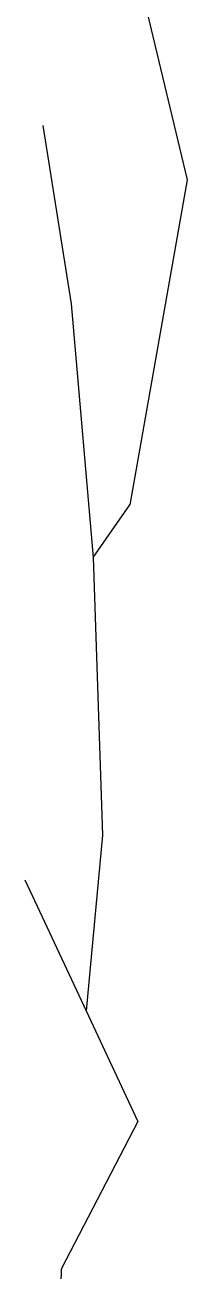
# Model space of a CAD drawing. Header units: millimetres. Extents: x 0 to 460473, y -68369 to 85219.
# Drawn here: x 228588.3 to 228591.03, y -29894.56 to -29873.62 of the extents above; entities that cross this region are included whole.
import ezdxf

# ---------------------------------------------------------------- set-up
doc = ezdxf.new("R2010")
doc.units = ezdxf.units.MM
doc.header["$LTSCALE"] = 50
doc.linetypes.add('HIDDEN2', pattern=[0.1875, 0.125, -0.0625])
doc.layers.add('hid', color=8, linetype='HIDDEN2')

msp = doc.modelspace()

# ---------------------------------------------------------------- linework, layer by layer
at = {"layer": 'hid'}
for p, q in [((228590.28675564, -29873.11937369), (228591.03164238, -29876.21815707)), ((228588.59834571, -29875.30734574), (228589.07560647, -29878.30526117)), ((228591.03164238, -29876.21815707), (228590.06745566, -29881.68133766)), ((228589.07560647, -29878.30526117), (228589.44688335, -29882.56608831)), ((228589.44688335, -29882.56608831), (228590.06745566, -29881.68133766)), ((228589.44688335, -29882.56608831), (228589.60452605, -29887.23619934)), ((228589.60452605, -29887.23619934), (228589.3268867, -29890.18753376)), ((228588.29605834, -29887.9863344), (228589.3268867, -29890.18753376)), ((228589.3268867, -29890.18753376), (228590.19843574, -29892.04861292)), ((228590.19843574, -29892.04861292), (228588.90996499, -29894.53093939)), ((228588.90996499, -29894.53093939), (228588.80898035, -29899.03774934))]:
    msp.add_line(p, q, dxfattribs=at)

doc.saveas('drawing.dxf')
